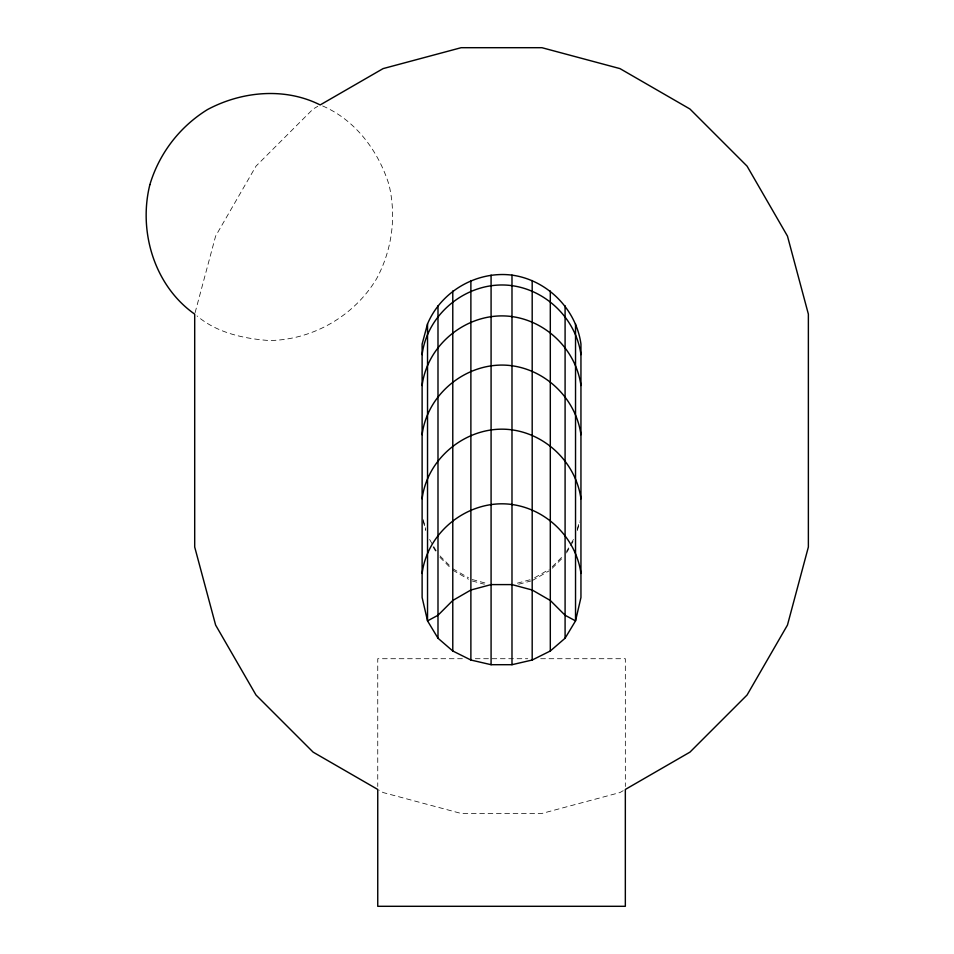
<?xml version="1.0" encoding="UTF-8"?>
<svg xmlns="http://www.w3.org/2000/svg" width="954" height="954" viewBox="0 0 954 954"><rect width="100%" height="100%" fill="white"/><g stroke="black" fill="none" stroke-linecap="round" stroke-linejoin="round"><path stroke-width="0.72" stroke-dasharray="4.77 3.58" d="M195.081 312.721L215.616 236.103L256.006 166.139L313.139 109.006L317.825 106.299M577.349 529.1L579.507 521.027M577.349 530.543L579.507 522.458M566.485 551.531L568.572 547.906M571.363 543.076L573.449 539.463M566.485 552.974L573.449 540.894M552.271 566.759L563.11 555.92M552.271 568.202L563.11 557.351M534.61 577.79L549.099 569.431M532.189 580.628L549.099 570.862M623.189 790.687L619.969 792.547L541.932 813.452L461.14 813.452L383.103 792.547L378.821 790.067M517.378 583.156L532.189 579.185M518.726 584.23L530.841 580.986M462.392 658.713L377.748 658.713L377.748 786.478M475.319 658.713L527.753 658.713M540.691 658.713L625.335 658.713L625.335 786.478M472.23 579.543L485.693 583.156M472.23 580.986L484.346 584.23M322.655 105.966C355.484 120.085 378.523 151.149 388.993 184.73C396.53 216.522 392.142 249.912 376.627 278.663C354.196 316.048 313.007 339.827 269.422 340.554C243.842 338.67 217.047 332.922 197.037 315.929M452.78 568.739L468.474 577.79M452.78 570.17L468.474 579.233M439.961 555.92L450.801 566.759M439.961 557.351L450.801 568.202M429.622 539.463L436.598 551.531M433.116 546.928L436.598 552.974M423.206 519.68L425.734 529.1M423.206 521.122L425.734 530.543"/><path stroke-width="1.43" d="M427.535 323.883L422.121 344.084L422.121 597.502L427.535 620.887L437.993 638.226L452.78 650.998L470.882 660.025L491.083 664.699L511.988 664.699L532.189 660.025L550.303 650.998L565.09 638.226L575.536 620.887L580.95 597.502L580.95 344.084C576.133 309.001 547.071 279.939 511.988 275.122C476.857 270.697 441.273 291.244 427.535 323.883L427.535 620.887L437.993 615.258L452.78 600.471L470.882 590.013L491.083 584.599L511.988 584.599L532.189 590.013L550.303 600.471L565.09 615.258L575.536 620.887L575.536 323.883M422.121 354.626C427.452 312.089 469.523 279.808 511.988 285.663C547.071 290.481 576.133 319.542 580.95 354.626M422.121 385.535C427.452 342.999 469.523 310.718 511.988 316.585C547.071 321.403 576.133 350.464 580.95 385.535M422.121 434.726C427.452 392.189 469.523 359.897 511.988 365.764C547.071 370.581 576.133 399.643 580.95 434.726M422.121 498.823C427.452 456.286 469.523 423.993 511.988 429.86C547.071 434.678 576.133 463.739 580.95 498.823M422.121 573.461C427.452 530.925 469.523 498.644 511.988 504.499C547.071 509.317 576.133 538.378 580.95 573.461M565.09 305.769L565.09 638.226M550.303 290.982L550.303 650.998M532.189 280.536L532.189 660.025M511.988 275.122L511.988 664.699M491.083 275.122L491.083 664.699M470.882 280.536L470.882 660.025M452.78 290.982L452.78 650.998M437.993 305.769L437.993 638.226M149.85 184.73C138.163 231.643 154.488 285.902 194.699 314.14L194.699 547.024L215.616 625.061L256.006 695.025L313.139 752.146L377.748 789.447L377.748 906.3L625.335 906.3L625.335 789.447L689.933 752.146L747.065 695.025L787.467 625.061L808.372 547.024L808.372 314.14L787.467 236.103L747.065 166.139L689.933 109.006L619.969 68.605L541.932 47.7L461.14 47.7L383.103 68.605L320.174 104.94C284.841 87.148 241.827 91.226 207.519 109.555C179.71 126.703 159.211 153.427 149.85 184.73"/></g></svg>
